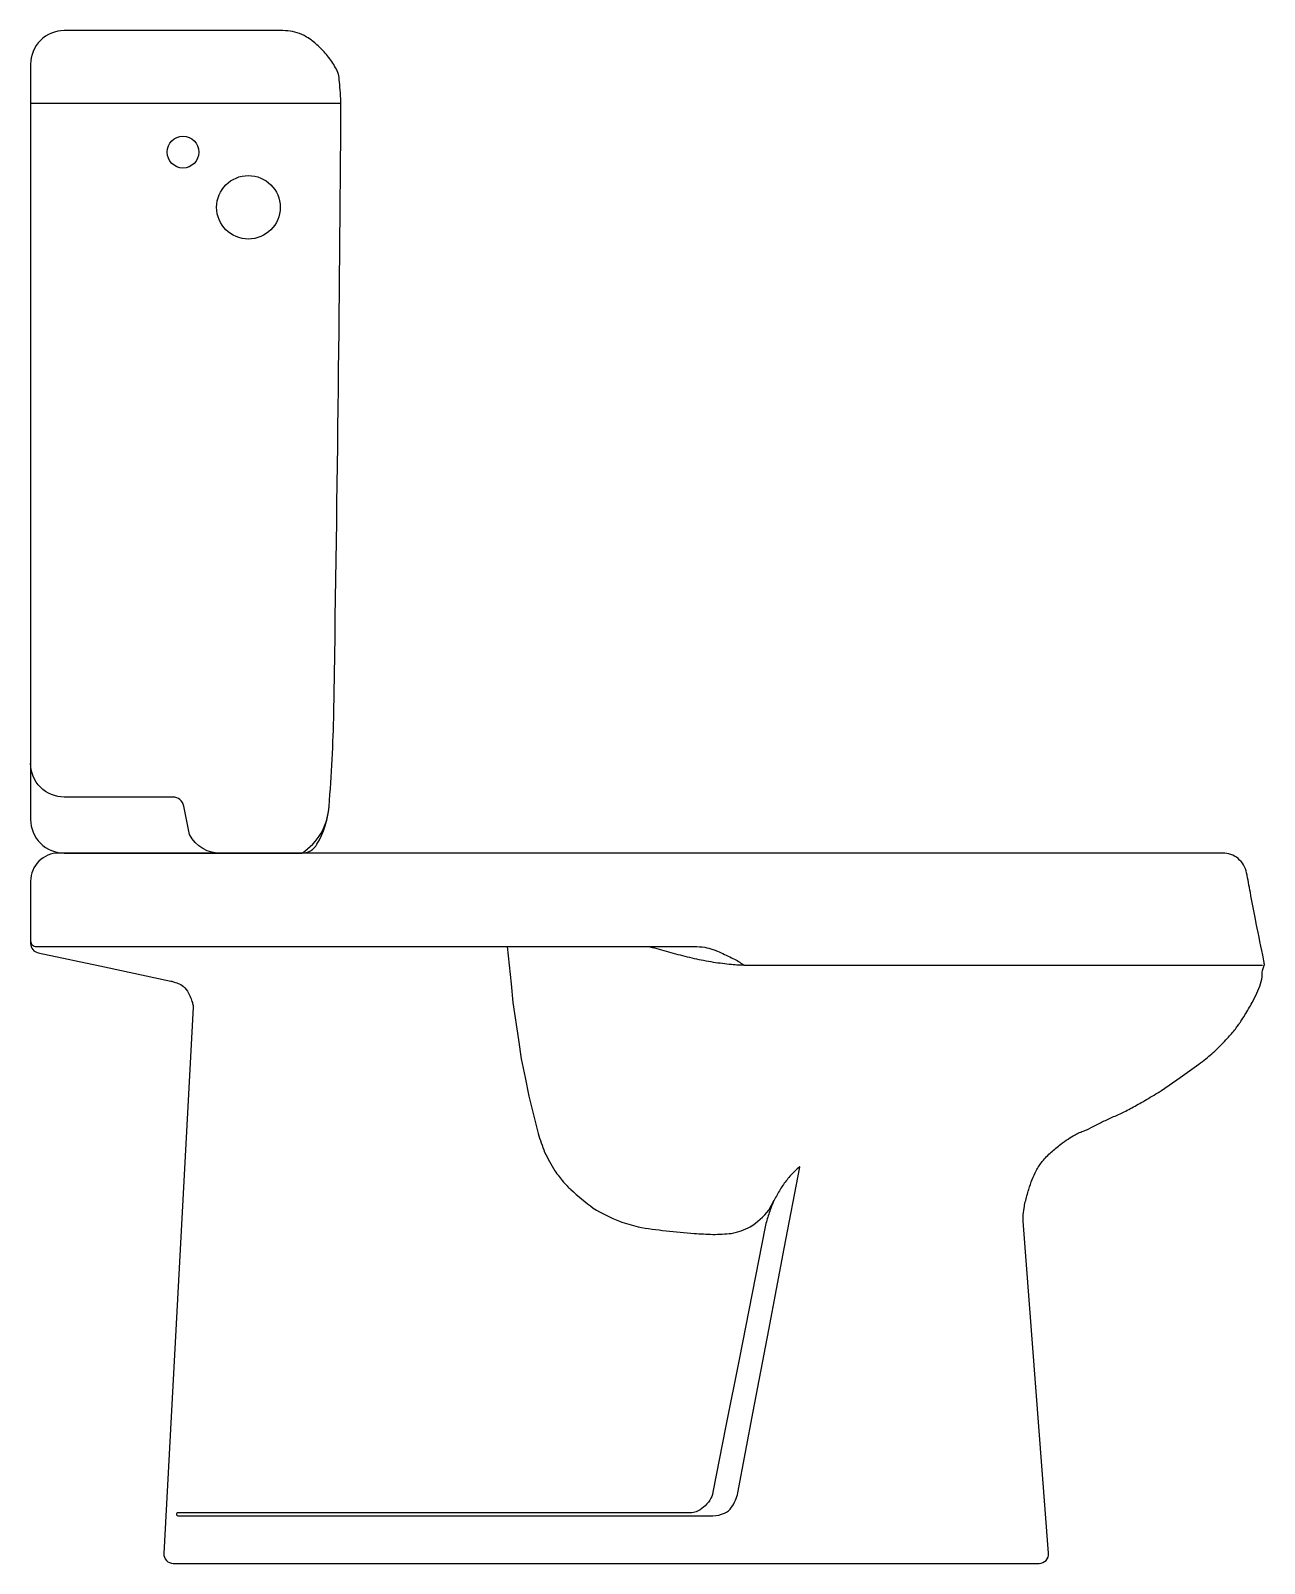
# Model space of a CAD drawing. Extents: x 0.015 to 0.675, y 0 to 0.82.
import ezdxf

# ---------------------------------------------------------------- set-up
doc = ezdxf.new("R2010")
doc.units = 0
doc.header["$LTSCALE"] = 0.05
doc.layers.get('0').update_dxf_attribs({"linetype": 'CONTINUOUS'})

msp = doc.modelspace()

# ---------------------------------------------------------------- linework, layer by layer
at = {"color": 0}
for points in [[(0.17463, 0.405, 0.01696), (0.17718, 0.45524, 0.002618), (0.18101, 0.781, 0.000001), (0.18101, 0.7823, 0.01126), (0.18101, 0.7823, 0.00842), (0.18101, 0.78231, 0.000045), (0.18093, 0.78353, 0.002023), (0.18044, 0.78982, 0.002456), (0.18, 0.795, 0.093603), (0.17901, 0.7985, 0.044244), (0.175, 0.805, 0.036238), (0.16998, 0.8108, 0.042651), (0.165, 0.815, 0.018621), (0.16179, 0.81709, 0.035465), (0.16, 0.818, 0.050348), (0.15515, 0.81949, 0.049389), (0.15, 0.82), (0.11761, 0.82), (0.0915, 0.82), (0.05782, 0.82), (0.033, 0.82, 0.198912), (0.02027, 0.81473, 0.198912), (0.015, 0.802), (0.015, 0.74379), (0.015, 0.398, 0.198912), (0.02027, 0.38527, 0.198912), (0.033, 0.38), (0.10218, 0.38), (0.16, 0.38, 0.266418), (0.16819, 0.3847, 0.111589)], [(0.01896, 0.32666), (0.05448, 0.31908), (0.09, 0.3115, -0.027899), (0.09181, 0.31101, -0.018264), (0.0945, 0.31, -0.10894), (0.09742, 0.30795, -0.082013), (0.1, 0.304, -0.013965), (0.10109, 0.30133, -0.028909), (0.1015, 0.3, -0.011443), (0.10197, 0.29789, -0.062864), (0.102, 0.2975), (0.09807, 0.22444), (0.09414, 0.15138), (0.09021, 0.07833), (0.08628, 0.00527, 0.205904), (0.08765, 0.00156, 0.205904), (0.09128, 0), (0.20711, 0), (0.32294, 0), (0.43877, 0), (0.5546, 0, 0.208853), (0.55827, 0.0016, 0.208853), (0.55959, 0.00538), (0.55619, 0.04979), (0.55279, 0.09419), (0.5494, 0.1386), (0.546, 0.183, -0.036932), (0.54599, 0.18535, -0.018479), (0.5465, 0.19, -0.024946), (0.54716, 0.19334, -0.012299), (0.549, 0.2, -0.021587), (0.55088, 0.20536, -0.024048), (0.553, 0.21, -0.049556), (0.55625, 0.21501, -0.042979), (0.561, 0.22, -0.015801), (0.56614, 0.22427, -0.022353), (0.57, 0.227, -0.007807), (0.57375, 0.22933, -0.02443), (0.575, 0.23, -0.030091), (0.57741, 0.23097, 0.028107), (0.58, 0.232, 0.013367), (0.58461, 0.23429, -0.0114), (0.59, 0.237, -0.012062), (0.59591, 0.23963, 0.017321), (0.6, 0.2415, 0.009788), (0.60339, 0.24328, 0.004949), (0.61, 0.247, 0.004446), (0.61802, 0.25172, 0.017578), (0.62, 0.253), (0.63, 0.26), (0.64, 0.267, 0.023446), (0.64376, 0.2699, 0.013276), (0.65, 0.2755, 0.018849), (0.65593, 0.28155, 0.024918), (0.66, 0.2865, 0.004479), (0.66138, 0.2884, 0.005376), (0.6625, 0.29, 0.014583), (0.66468, 0.29341, 0.007746), (0.6685, 0.3, 0.021648), (0.67106, 0.30508, 0.023308), (0.673, 0.31, 0.077991), (0.67388, 0.315, -0.088628), (0.67475, 0.31939, -0.022265), (0.67494, 0.31984, 0.061634), (0.675, 0.32, 0.067517), (0.67503, 0.32042, 0.027266), (0.67492, 0.32144, 0.010095), (0.67418, 0.32541, -0.002071), (0.67026, 0.34472, -0.003933), (0.66756, 0.35891, 0.005295), (0.66552, 0.36945, 0.171286), (0.66096, 0.37705, 0.174415), (0.65276, 0.38), (0.49707, 0.38), (0.34138, 0.38), (0.18569, 0.38), (0.03, 0.38, 0.198912), (0.01939, 0.37561, 0.198912), (0.015, 0.365), (0.015, 0.34827), (0.015, 0.33155, 0.171736), (0.01611, 0.3284, 0.171736)], [(0.368, 0.027), (0.28643, 0.027), (0.23087, 0.027), (0.16767, 0.027), (0.09375, 0.027, 0.414214), (0.093, 0.02625, 0.414214), (0.09375, 0.0255), (0.15591, 0.0255), (0.25112, 0.0255), (0.32868, 0.0255), (0.38, 0.0255, 0.106109), (0.38616, 0.02682, 0.135036), (0.39, 0.03, 0.051584), (0.3921, 0.03377, 0.054221), (0.3933, 0.0377), (0.4016, 0.08128), (0.4099, 0.12485), (0.4182, 0.16842), (0.4265, 0.212, 0.696599), (0.42636, 0.21208, 0.024162), (0.424, 0.21, 0.031182), (0.41967, 0.20523, 0.031414), (0.416, 0.2, 0.021373), (0.41282, 0.19427, 0.030117), (0.411, 0.19, 0.01294), (0.40888, 0.18353, 0.024198), (0.408, 0.18), (0.401, 0.1445), (0.394, 0.109), (0.387, 0.0735), (0.38, 0.038, -0.09123), (0.37835, 0.03382, -0.080495), (0.375, 0.03, -0.071626), (0.37114, 0.02764, -0.10157)]]:
    msp.add_lwpolyline(points, format="xyb", close=True, dxfattribs=at)
msp.add_lwpolyline([(0.18101, 0.781), (0.015, 0.781)], dxfattribs=at)
for points in [[(0.11733, 0.38, -0.302776), (0.1, 0.39), (0.09696, 0.40518, 0.357511), (0.09108, 0.41), (0.033, 0.41, -0.414214), (0.015, 0.428)], [(0.015, 0.333, 0.414214), (0.018, 0.33), (0.1925, 0.33), (0.37, 0.33, -0.03724), (0.37567, 0.32958, -0.04744), (0.38, 0.3285, -0.02109), (0.38246, 0.32752, -0.0067), (0.39, 0.324, -0.039078), (0.39571, 0.32067, 0.137913), (0.39752, 0.32005, 0.009581)], [(0.27, 0.33), (0.271, 0.32), (0.272, 0.31), (0.273, 0.3), (0.276, 0.28), (0.2775, 0.27), (0.2795, 0.26), (0.2815, 0.25), (0.284, 0.24), (0.2865, 0.23, 0.022928), (0.29, 0.22, 0.025878), (0.2955, 0.21, 0.012643), (0.3, 0.204, 0.011611), (0.304, 0.2, 0.018528), (0.316, 0.19, 0.037881), (0.33, 0.183, 0.014486), (0.34, 0.18, 0.023129), (0.37, 0.1765, 0.002636), (0.38, 0.176, 0.020252), (0.39, 0.1765, 0.057764), (0.4, 0.18, 0.081422), (0.41, 0.189), (0.41282, 0.19427)], [(0.345, 0.33, -0.006887), (0.35, 0.329, -0.004583), (0.35997, 0.32612, 0.003714), (0.36993, 0.32366, 0.008359), (0.38016, 0.32169, 0.009108), (0.39, 0.3205, 0.013927), (0.39752, 0.32005, 0.009581), (0.39835, 0.32002, 0.004842), (0.4, 0.32), (0.46875, 0.32), (0.5375, 0.32), (0.674, 0.32)]]:
    msp.add_lwpolyline(points, format="xyb", dxfattribs=at)
for centre, radius in [((0.0965, 0.755), 0.0085), ((0.1315, 0.7255), 0.017)]:
    msp.add_circle(centre, radius, dxfattribs=at)
msp.add_arc((0.14367, 0.40633), 0.03099, 301.80864, 357.53609, dxfattribs=at)

doc.saveas('drawing.dxf')
